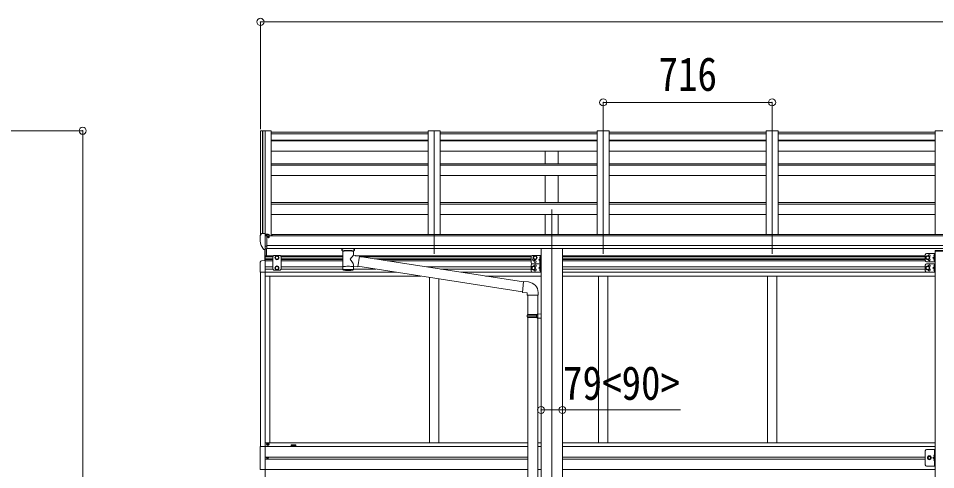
# Model space of a CAD drawing. Units: millimetres at full size, sheet at 1:30. Extents: x -8385 to 8479, y -5853 to 5787.
# Drawn here: x 24 to 3911, y 1109 to 3023 of the extents above; entities that cross this region are included whole.
import ezdxf
from ezdxf.enums import TextEntityAlignment as Align

# ---------------------------------------------------------------- set-up
doc = ezdxf.new("R2010")
doc.units = ezdxf.units.MM
doc.header["$LTSCALE"] = 30
doc.header["$PDMODE"] = 32
doc.header["$PDSIZE"] = 30
for name, color, linetype, lineweight in [('0-1_本体', 4, 'Continuous', 9), ('0-2_部品', 7, 'Continuous', 9), ('0-8_PARTS2', 2, 'Continuous', 9), ('0-A_寸法', 6, 'Continuous', 9), ('1-1_GLASS', 4, 'Continuous', 9), ('1-2_GLASS_SEAL', 7, 'Continuous', 9)]:
    doc.layers.add(name, color=color, linetype=linetype, lineweight=lineweight)
doc.styles.add('ＭＳ ゴシック', font='')
doc.styles.get('ＭＳ ゴシック').set_extended_font_data('MS Gothic')

msp = doc.modelspace()

# ---------------------------------------------------------------- linework, layer by layer
at = {"layer": '0-1_本体'}
for p, q in [((1050.01, 2544.81), (1049.99, 2103.75)), ((1050.95, 2545.69), (1058.78, 2546.1)), ((1059, 2546.03), (1059, 2110.3)), ((1059.08, 2545.91), (1059.7, 2544.29)), ((1095, 2546.12), (1095, 2100.12)), ((1761, 2540.03), (1095, 2540.03)), ((1095, 2533.12), (1761, 2533.12)), ((1761, 2546.12), (1761, 2106.82)), ((1811, 2546.12), (1761, 2546.12)), ((1811, 2546.12), (1811, 2106.82)), ((2477, 2540.03), (1811, 2540.03)), ((1811, 2533.12), (2477, 2533.12)), ((2477, 2546.12), (2477, 2106.82)), ((2527, 2546.12), (2477, 2546.12)), ((2527, 2546.12), (2527, 2106.82)), ((3193, 2540.03), (2527, 2540.03)), ((2527, 2533.12), (3193, 2533.12)), ((3193, 2546.12), (3193, 2106.82)), ((3243, 2546.12), (3193, 2546.12)), ((3243, 2546.12), (3243, 2106.82)), ((3909, 2540.03), (3243, 2540.03)), ((3243, 2533.12), (3909, 2533.12)), ((3909, 2546.12), (3909, 2106.82)), ((3959, 2546.12), (3909, 2546.12)), ((1095, 2506.4), (1761, 2506.4)), ((1095, 2503.82), (1761, 2503.82)), ((1811, 2506.4), (2477, 2506.4)), ((1811, 2503.82), (2477, 2503.82)), ((2527, 2506.4), (3193, 2506.4)), ((2527, 2503.82), (3193, 2503.82)), ((3243, 2506.4), (3909, 2506.4)), ((3243, 2503.82), (3909, 2503.82)), ((1095, 2459.08), (1761, 2459.08)), ((1811, 2459.08), (2477, 2459.08)), ((2256.5, 2405.35), (2256.5, 2459.08)), ((2311.5, 2405.35), (2311.5, 2459.08)), ((2527, 2459.08), (3193, 2459.08)), ((3243, 2459.08), (3909, 2459.08)), ((1095, 2405.35), (1761, 2405.35)), ((1095, 2399.78), (1761, 2399.78)), ((1811, 2405.35), (2477, 2405.35)), ((1811, 2399.78), (2477, 2399.78)), ((2527, 2405.35), (3193, 2405.35)), ((2527, 2399.78), (3193, 2399.78)), ((3243, 2405.35), (3909, 2405.35)), ((3243, 2399.78), (3909, 2399.78)), ((1095, 2355.79), (1761, 2355.79)), ((1811, 2355.79), (2477, 2355.79)), ((2256.5, 2241.7), (2256.5, 2355.79)), ((2311.5, 2241.7), (2311.5, 2355.79)), ((2527, 2355.79), (3193, 2355.79)), ((3243, 2355.79), (3909, 2355.79)), ((1095, 2241.7), (1761, 2241.7)), ((1095, 2234.9), (1761, 2234.9)), ((1811, 2241.7), (2477, 2241.7)), ((1811, 2234.9), (2477, 2234.9)), ((2527, 2241.7), (3193, 2241.7)), ((2527, 2234.9), (3193, 2234.9)), ((3243, 2241.7), (3909, 2241.7)), ((3243, 2234.9), (3909, 2234.9)), ((1095, 2191.35), (1761, 2191.35)), ((1811, 2191.35), (2477, 2191.35)), ((2256.5, 2106.82), (2256.5, 2191.35)), ((2311.5, 2106.82), (2311.5, 2191.35)), ((2527, 2191.35), (3193, 2191.35)), ((3243, 2191.35), (3909, 2191.35)), ((6791.5, 2100.12), (1076.5, 2100.12)), ((1100, 2100.12), (1100, 2106.82)), ((6768, 2106.82), (1100, 2106.82)), ((1076.5, 2058.89), (6791.5, 2058.89)), ((6791.5, 2047.05), (1076.5, 2047.12)), ((2238.8, 2046.95), (2238.8, -809.12)), ((2329.2, 2046.95), (2329.2, -809.12))]:
    msp.add_line(p, q, dxfattribs=at)
msp.add_lwpolyline([(1059.7, 2110.3), (1059.7, 2546.12), (1095, 2546.12)], dxfattribs=at)
msp.add_circle((1083.97, 2095.38), 3, dxfattribs=at)
for centre, radius, start, end in [((1051, 2544.69), 1, 93, 173.32986), ((1058.8, 2545.8), 0.301, 21.06327, 92.86679)]:
    msp.add_arc(centre, radius, start, end, dxfattribs=at)
at = {"layer": '0-2_部品'}
for p, q in [((1048, 2100.93), (1048, 2100.3)), ((1054.91, 2109.73), (1050.84, 2103.92)), ((1070, 2041.8), (1070, 2110.3)), ((1071.5, 2109.38), (1070, 2109.38)), ((1076.5, 2100.56), (1070, 2100.96)), ((1071.5, 2109.38), (1071.5, 2103.21)), ((1081.17, 2107.88), (1071.5, 2108.6)), ((1071.5, 2105.61), (1085.5, 2105.55)), ((1082, 2105.57), (1082, 2107.47)), ((1086.5, 2104.45), (1086.5, 2100.12)), ((1080.97, 2095.38), (1081.5, 2095.38)), ((1081.5, 2095.38), (1081.8, 2095.38)), ((1062.38, 2043.61), (1052.63, 2058.99)), ((1068.5, 2041.89), (1064.79, 2042.12)), ((1068.5, 2041.89), (1070, 2041.8)), ((1070, 2044), (1070.5, 2044)), ((1070.5, 2044), (1071, 2045)), ((1076.5, 2045), (1071, 2045)), ((1394.3, 2040.79), (1394.3, 2046.91)), ((1398.4, 2036.29), (1398.38, 1956)), ((1444.2, 2018.72), (1444.2, 2036.3)), ((1448.3, 2040.79), (1448.3, 2046.91)), ((1469.42, 2014.81), (1444.2, 2018.72)), ((1469.42, 2014.81), (1462.4, 1969.55)), ((2164.53, 1904.91), (1469.11, 2012.8)), ((1444.21, 1956), (1444.2, 1972.63)), ((1444.2, 1972.38), (1462.4, 1969.55)), ((2160.86, 1862.98), (1462.67, 1971.29)), ((2185.52, 1904.85), (2164.68, 1906.67)), ((2180.6, 1849.1), (2226.6, 1849.1)), ((2182.6, 1849.1), (2182.6, 1766.45)), ((2224.6, 1849.1), (2224.6, 1769.01)), ((2226.6, 1849.1), (2226.6, 1860.02)), ((2180.6, 1764.45), (2181.6, 1766.45)), ((2180.6, 1764.45), (2224.6, 1764.45)), ((2180.6, 1764.45), (2180.6, 1756.45)), ((2180.6, 1756.45), (2224.6, 1756.45)), ((2180.6, 1756.45), (2181.6, 1754.45)), ((2181.6, 1766.45), (2224.6, 1766.45)), ((2181.6, 1754.45), (2224.6, 1754.45)), ((2182.6, 1754.45), (2182.6, 810.26)), ((2220.12, 1764.45), (2219.69, 1766.45)), ((2222.6, 1768.95), (2238.6, 1769.42)), ((2222.6, 1766.95), (2222.6, 1768.95)), ((2222.6, 1766.95), (2224.6, 1766.95)), ((2222.6, 1751.95), (2222.6, 1753.95)), ((2222.6, 1751.95), (2238.6, 1751.48)), ((2224.6, 1751.89), (2224.6, 812.82)), ((2238.6, 1769.42), (2238.6, 1751.48))]:
    msp.add_line(p, q, dxfattribs=at)
for points in [[(1070, 2110.3), (1058, 2110.3), (1055.67, 2110.15)], [(1076.5, 2045), (1076.5, 2103.21), (1071.5, 2103.21)], [(1081.17, 2107.88), (1081.34, 2107.86), (1081.5, 2107.83), (1081.64, 2107.79), (1081.77, 2107.74), (1081.87, 2107.68), (1081.94, 2107.61), (1081.98, 2107.54), (1082, 2107.47)], [(1081.8, 2096.57), (1081.8, 2095.38), (1086.5, 2095.38)], [(1086.5, 2097), (1086.5, 2095.38), (1086.97, 2095.38)], [(1070, 2055.69), (1073.16, 2056.1), (1076.5, 2056.52)], [(1394.34, 2040.73), (1394.31, 2041.09), (1394.56, 2042.05), (1395.08, 2042.93), (1395.88, 2043.77), (1397, 2044.57), (1398.4, 2045.29)], [(1394.34, 2040.85), (1394.31, 2040.49), (1394.56, 2039.54), (1395.08, 2038.65), (1395.88, 2037.81), (1397, 2037.02), (1398.4, 2036.29)], [(1444.2, 2045.28), (1444.43, 2045.19), (1445.79, 2044.45), (1446.9, 2043.6), (1447.66, 2042.74), (1448.12, 2041.84), (1448.29, 2040.95)], [(1444.2, 2036.3), (1444.43, 2036.4), (1445.79, 2037.13), (1446.9, 2037.98), (1447.66, 2038.85), (1448.12, 2039.74), (1448.29, 2040.63)], [(2164.68, 1906.67), (2160.68, 1860.85), (2180.6, 1859.1), (2180.6, 1849.1)], [(2220.12, 1764.45), (2220.12, 1756.45), (2219.69, 1754.45)], [(2222.6, 1753.95), (2224.6, 1753.95), (2224.6, 1766.95)]]:
    msp.add_lwpolyline(points, dxfattribs=at)
for centre, radius, start, end in [((1051, 2100.93), 3, 93, 180), ((1240.49, 2100.3), 192.49, 180.0008, 192.1233), ((1055.73, 2109.16), 1, 93.5, 145), ((1084, 2095.38), 2.5, 151.64236, 180), ((1084, 2095.38), 2.5, 0, 151.64236), ((1055.23, 2060.49), 3, 191.83348, 210), ((1064.97, 2045.11), 3, 210, 266.5), ((1411.37, 1995.58), 51.38, 92.46126, 104.61963), ((1431.25, 1995.58), 51.38, 75.38037, 87.53874), ((2181.6, 1860.02), 45, 0, 85)]:
    msp.add_arc(centre, radius, start, end, dxfattribs=at)
for centre, major_axis, ratio, start_param, end_param in [((1085.5, 2104.45), (-0.02, 1.1), 0.906239, 4.6917496, 6.2625459), ((1421.3, 2035.1), (-22.91, -0.42), 0.072511, 4.711586, 6.2823824), ((1421.32, 2036.73), (-22.91, -0.42), 0.072511, 4.711586, 6.2823824), ((1421.27, 2036.72), (22.92, -0.42), 0.07247, 0.0008089, 1.5716053), ((1421.27, 2035.1), (22.92, -0.42), 0.07247, 0.0008089, 1.5716053), ((1432.3, 2040.79), (16, 0), 0.361356, 0, 0.0194874), ((1432.3, 2040.79), (16, 0), 0.361356, 6.2636979, 6.2831853), ((1421.3, 1999.17), (-22.81, 26.62), 0.234429, 3.1563334, 4.5976381), ((1423.85, 1996.52), (20.32, 22.25), 0.045535, 4.9756507, 6.2441899), ((1421.3, 1956), (22.92, 0), 0.101955, 6.2829723, 9.4248207), ((1421.3, 1956), (22.92, 0), 0.101955, 3.1415499, 6.2833984), ((1421.3, 1968.44), (22.91, 0), 0.122865, 6.2831853, 9.424778)]:
    msp.add_ellipse(centre, major_axis=major_axis, ratio=ratio, start_param=start_param, end_param=end_param, dxfattribs=at)
at = {"layer": '0-8_PARTS2'}
for p, q in [((1070, 2542.97), (1070, 2023.69)), ((1786, 2542.97), (1786, 2023.69)), ((2502, 2542.97), (2502, 2023.69)), ((3218, 2542.97), (3218, 2023.69)), ((2284, 2212.49), (2284, -862.74))]:
    msp.add_line(p, q, dxfattribs=at)
at = {"layer": '0-A_寸法'}
for p, q in [((1050, 3007.8), (1050, 2552.23)), ((1050, 3007.8), (6818, 3007.8)), ((2502, 2666.37), (2502, 2548.76)), ((2502, 2666.37), (3218, 2666.37)), ((3218, 2666.37), (3218, 2548.76)), ((296.61, 2546.12), (-1009.82, 2546.12)), ((296.61, -259.09), (296.61, 2546.12)), ((2238.8, 1362.16), (2329.2, 1362.16)), ((2329.2, 1362.16), (2829.2, 1362.16))]:
    msp.add_line(p, q, dxfattribs=at)
for p in [(1050, 3007.8), (2502, 2666.37), (3218, 2666.37), (296.61, 2546.12), (2238.8, 1362.16), (2329.2, 1362.16)]:
    msp.add_point(p, dxfattribs=at)
at = {"layer": '1-1_GLASS'}
for p, q in [((3909, 2034.73), (3909, -509.38)), ((1069.8, 2015.51), (1105.3, 2015.51)), ((1069.8, 2012.01), (1102.3, 2012.01)), ((1069.8, 2003.01), (1102.3, 2003.01)), ((1069.8, 1999.51), (1102.3, 1999.51)), ((1069.8, 1995.21), (1069.8, 1158.01)), ((1102.3, 1994.51), (1069.8, 1994.51)), ((1134.3, 2015.51), (1398.39, 2015.51)), ((1137.3, 2012.01), (1398.39, 2012.01)), ((1137.3, 2003.01), (1398.39, 2003.01)), ((1137.3, 1999.51), (1398.39, 1999.51)), ((1398.39, 1994.51), (1137.3, 1994.51)), ((1451.63, 2015.51), (2198.6, 2015.51)), ((1474.19, 2012.01), (2196.62, 2012.01)), ((1532.2, 2003.01), (2196.6, 2003.01)), ((1554.76, 1999.51), (2196.6, 1999.51)), ((2135.88, 1994.51), (1586.99, 1994.51)), ((2196.6, 1994.51), (2135.88, 1994.51)), ((2329, 2015.51), (3867, 2015.51)), ((2329, 2012.01), (3867, 2012.01)), ((2329, 2003.01), (3867, 2003.01)), ((2329, 1999.51), (3867, 1999.51)), ((3867, 1994.51), (2329, 1994.51)), ((1049.8, 1945.81), (1049.8, 1207.21)), ((1069.8, 1968.51), (1102.3, 1968.51)), ((1069.8, 1959.51), (1102.3, 1959.51)), ((1625.65, 1946.01), (1069.8, 1946.01)), ((1137.3, 1968.51), (1398.38, 1968.51)), ((1137.3, 1959.51), (1398.38, 1959.51)), ((1444.21, 1959.51), (1538.63, 1959.51)), ((1754.59, 1968.51), (2196.6, 1968.51)), ((1812.6, 1959.51), (2196.6, 1959.51)), ((1899.62, 1946.01), (2238.6, 1946.01)), ((2329, 1968.51), (3867, 1968.51)), ((2329, 1959.51), (3867, 1959.51)), ((2329, 1946.01), (3909, 1946.01)), ((1728.79, 1930.01), (1069.8, 1930.01)), ((1089.8, 1930.01), (1089.8, 1223.01)), ((1766, 1924.24), (1766, 1223.01)), ((1806, 1918.03), (1806, 1223.01)), ((2238.6, 1930.01), (2002.75, 1930.01)), ((2329, 1930.01), (3909, 1930.01)), ((2482, 1930.01), (2482, 1223.01)), ((2522, 1930.01), (2522, 1223.01)), ((3198, 1930.01), (3198, 1223.01)), ((3238, 1930.01), (3238, 1223.01)), ((1069.8, 1223.01), (2182.6, 1223.01)), ((1069.8, 1207.01), (2182.6, 1207.01)), ((2224.8, 1223.01), (2238.8, 1223.01)), ((2224.8, 1207.01), (2238.8, 1207.01)), ((2329, 1223.01), (3909, 1223.01)), ((2329, 1207.01), (3909, 1207.01)), ((1069.8, 1162.51), (2182.6, 1162.51)), ((1069.8, 1158.01), (1069.8, 321.01)), ((2182.6, 1153.51), (1069.8, 1153.51)), ((2329, 1162.51), (3867, 1162.51)), ((3867, 1153.51), (2329, 1153.51)), ((1069.8, 1109.01), (2182.6, 1109.01)), ((2224.8, 1109.01), (2238.8, 1109.01)), ((2329, 1109.01), (3909, 1109.01))]:
    msp.add_line(p, q, dxfattribs=at)
msp.add_lwpolyline([(1199.8, 1209.51), (1179.8, 1209.51), (1179.8, 1214.51), (1199.8, 1214.51)], close=True, dxfattribs=at)
at = {"layer": '1-2_GLASS_SEAL'}
for p, q in [((1068.3, 1995.3), (1068.3, 2041.9)), ((1069.8, 1995.3), (1069.8, 2041.81)), ((1075.3, 2015.8), (1075.3, 2045.01)), ((3872, 2025.3), (3909, 2025.3)), ((3906.5, 2025.3), (3906.5, 1990.3)), ((3908.5, 2036.52), (3908.5, 2035.02)), ((3908.5, 2035.02), (3959.5, 2035.02)), ((3909, 2025.3), (3909, 1990.3)), ((3910, 2038.02), (3958, 2038.02)), ((1049.3, 1989.01), (1049.3, 1946.1)), ((1069.8, 1995.3), (1054.51, 1994.5)), ((1106.3, 2016.8), (1102.3, 2012.8)), ((1102.3, 2012.8), (1102.3, 1959.31)), ((1133.3, 2016.8), (1106.3, 2016.8)), ((1133.3, 2016.8), (1137.3, 2012.8)), ((1137.3, 1959.31), (1137.3, 2012.8)), ((2196.6, 2011.8), (2196.6, 1986.8)), ((2201.6, 2016.8), (2238.6, 2016.8)), ((2236.1, 1999.3), (2229.1, 1999.3)), ((2235.6, 2012.3), (2234.8, 2012.16)), ((2235.6, 2004.3), (2234.8, 2004.45)), ((2235.6, 1994.3), (2234.8, 1994.16)), ((2235.6, 1986.3), (2234.8, 1986.45)), ((2235.6, 2004.3), (2236.1, 2004.39)), ((2235.6, 1986.3), (2236.1, 1986.39)), ((2236.1, 2016.8), (2236.1, 1981.8)), ((2238.6, 2016.8), (2238.6, 1981.8)), ((3867, 2020.3), (3867, 1995.3)), ((3872, 1990.3), (3909, 1990.3)), ((3906.5, 2007.8), (3899.5, 2007.8)), ((3906, 2020.8), (3905.2, 2020.66)), ((3906, 2012.8), (3905.2, 2012.95)), ((3906, 2002.8), (3905.2, 2002.66)), ((3906, 1994.8), (3905.2, 1994.95)), ((3906, 2012.8), (3906.5, 2012.89)), ((3906, 1994.8), (3906.5, 1994.89)), ((1069.8, 1946.1), (1049.3, 1946.1)), ((1106.3, 1955.31), (1102.3, 1959.31)), ((1133.3, 1955.31), (1106.3, 1955.31)), ((1119.8, 1971.81), (1113.3, 1968.06)), ((1113.3, 1968.06), (1113.3, 1960.55)), ((1113.3, 1960.55), (1119.8, 1956.8)), ((1126.3, 1968.06), (1119.8, 1971.81)), ((1119.8, 1956.8), (1126.3, 1960.55)), ((1126.3, 1960.55), (1126.3, 1968.06)), ((1133.3, 1955.31), (1137.3, 1959.31)), ((2196.6, 1976.8), (2196.6, 1951.8)), ((2201.6, 1981.8), (2238.6, 1981.8)), ((2201.6, 1981.8), (2238.6, 1981.8)), ((2201.6, 1946.8), (2238.6, 1946.8)), ((2236.1, 1964.3), (2229.1, 1964.3)), ((2235.6, 1977.3), (2234.8, 1977.16)), ((2235.6, 1969.3), (2234.8, 1969.45)), ((2235.6, 1959.3), (2234.8, 1959.16)), ((2235.6, 1951.3), (2234.8, 1951.45)), ((2235.6, 1969.3), (2236.1, 1969.39)), ((2235.6, 1951.3), (2236.1, 1951.39)), ((2236.1, 1981.8), (2236.1, 1946.8)), ((2238.6, 1981.8), (2238.6, 1946.8)), ((3867, 1976.8), (3867, 1951.8)), ((3872, 1981.8), (3909, 1981.8)), ((3872, 1946.8), (3909, 1946.8)), ((3906.5, 1964.3), (3899.5, 1964.3)), ((3906, 1977.3), (3905.2, 1977.16)), ((3906, 1969.3), (3905.2, 1969.45)), ((3906, 1959.3), (3905.2, 1959.16)), ((3906, 1951.3), (3905.2, 1951.45)), ((3906, 1969.3), (3906.5, 1969.39)), ((3906, 1951.3), (3906.5, 1951.39)), ((3906.5, 1981.8), (3906.5, 1946.8)), ((3909, 1981.8), (3909, 1946.8)), ((1079.3, 1216.3), (1078.3, 1216.3)), ((1082.3, 1217.3), (1083.3, 1217.3)), ((3867, 1129.31), (3867, 1189.31)), ((3872, 1194.31), (3909, 1194.31)), ((3906, 1172.31), (3905.2, 1172.16)), ((3906.5, 1194.31), (3906.5, 1124.31)), ((1078.57, 1159.21), (1077.75, 1159.21)), ((1081.03, 1158.39), (1081.85, 1158.39)), ((3906.5, 1164.31), (3899.5, 1159.31)), ((3906.5, 1159.31), (3899.5, 1159.31)), ((3906.5, 1154.31), (3899.5, 1159.31)), ((3906, 1164.31), (3905.2, 1164.45)), ((3906, 1154.31), (3905.2, 1154.16)), ((3906, 1146.31), (3905.2, 1146.45)), ((3906, 1164.31), (3906.5, 1164.39)), ((3906, 1146.31), (3906.5, 1146.39))]:
    msp.add_line(p, q, dxfattribs=at)
for points in [[(1113.3, 2011.56), (1119.8, 2015.31), (1126.3, 2011.56)], [(1126.3, 2011.56), (1126.3, 2004.05), (1119.8, 2000.3), (1113.3, 2004.05), (1113.3, 2011.56)], [(2236.1, 2004.3), (2229.1, 1999.3), (2236.1, 1994.3)], [(2236.48, 2008.3), (2235.85, 2009.49), (2233.62, 2010.6)], [(2236.48, 2008.3), (2235.85, 2007.12), (2233.62, 2006)], [(2236.48, 1990.3), (2235.85, 1991.49), (2233.62, 1992.6)], [(2236.48, 1990.3), (2235.85, 1989.12), (2233.62, 1988)], [(2235.6, 2004.3), (2235.6, 2012.3), (2236.1, 2012.22), (2236.1, 2004.39)], [(2235.6, 1986.3), (2235.6, 1994.3), (2236.1, 1994.22), (2236.1, 1986.39)], [(3906.5, 2012.8), (3899.5, 2007.8), (3906.5, 2002.8)], [(3906.88, 2016.8), (3906.25, 2017.99), (3904.02, 2019.1)], [(3906.88, 2016.8), (3906.25, 2015.62), (3904.02, 2014.5)], [(3906.88, 1998.8), (3906.25, 1999.99), (3904.02, 2001.1)], [(3906.88, 1998.8), (3906.25, 1997.62), (3904.02, 1996.5)], [(3906, 2012.8), (3906, 2020.8), (3906.5, 2020.72), (3906.5, 2012.89)], [(3906, 1994.8), (3906, 2002.8), (3906.5, 2002.72), (3906.5, 1994.89)], [(2236.1, 1969.3), (2229.1, 1964.3), (2236.1, 1959.3)], [(2236.48, 1973.3), (2235.85, 1974.49), (2233.62, 1975.6)], [(2236.48, 1973.3), (2235.85, 1972.12), (2233.62, 1971)], [(2236.48, 1955.3), (2235.85, 1956.49), (2233.62, 1957.6)], [(2236.48, 1955.3), (2235.85, 1954.12), (2233.62, 1953)], [(2235.6, 1969.3), (2235.6, 1977.3), (2236.1, 1977.22), (2236.1, 1969.39)], [(2235.6, 1951.3), (2235.6, 1959.3), (2236.1, 1959.22), (2236.1, 1951.39)], [(3906.5, 1969.3), (3899.5, 1964.3), (3906.5, 1959.3)], [(3906.88, 1973.3), (3906.25, 1974.49), (3904.02, 1975.6)], [(3906.88, 1973.3), (3906.25, 1972.12), (3904.02, 1971)], [(3906.88, 1955.3), (3906.25, 1956.49), (3904.02, 1957.6)], [(3906.88, 1955.3), (3906.25, 1954.12), (3904.02, 1953)], [(3906, 1969.3), (3906, 1977.3), (3906.5, 1977.22), (3906.5, 1969.39)], [(3906, 1951.3), (3906, 1959.3), (3906.5, 1959.22), (3906.5, 1951.39)], [(1069.8, 1207.8), (1049.1, 1207.8), (1049.1, 1109.8), (1069.8, 1109.8)], [(1078.3, 1216.3), (1078.3, 1217.3), (1079.3, 1217.3)], [(1080.3, 1218.3), (1080.3, 1219.3), (1081.3, 1219.3), (1081.3, 1218.3)], [(1081.3, 1215.3), (1081.3, 1214.3), (1080.3, 1214.3), (1080.3, 1215.3)], [(1083.3, 1217.3), (1083.3, 1216.3), (1082.3, 1216.3)], [(3872, 1124.31), (3909, 1124.31), (3909, 1194.31)], [(3906.88, 1168.31), (3906.25, 1169.49), (3904.02, 1170.61)], [(3906.88, 1168.31), (3906.25, 1167.12), (3904.02, 1166.01)], [(3906, 1164.31), (3906, 1172.31), (3906.5, 1172.22), (3906.5, 1164.39)], [(1077.75, 1159.21), (1077.75, 1158.39), (1078.57, 1158.39)], [(1080.21, 1160.03), (1080.21, 1160.85), (1079.39, 1160.85), (1079.39, 1160.03)], [(1079.39, 1157.57), (1079.39, 1156.75), (1080.21, 1156.75), (1080.21, 1157.57)], [(1081.85, 1158.39), (1081.85, 1159.21), (1081.03, 1159.21)], [(3906.88, 1150.31), (3906.25, 1151.49), (3904.02, 1152.61)], [(3906.88, 1150.31), (3906.25, 1149.12), (3904.02, 1148.01)], [(3906, 1146.31), (3906, 1154.31), (3906.5, 1154.22), (3906.5, 1146.39)]]:
    msp.add_lwpolyline(points, dxfattribs=at)
for points in [[(2213.6, 2000.3), (2220.1, 2004.05), (2220.1, 2011.56), (2213.6, 2015.31), (2207.1, 2011.56), (2207.1, 2004.05)], [(3877, 2000.3), (3883.5, 2004.05), (3883.5, 2011.56), (3877, 2015.31), (3870.5, 2011.56), (3870.5, 2004.05)], [(2206.6, 1956.8), (2213.1, 1960.55), (2213.1, 1968.06), (2206.6, 1971.81), (2200.1, 1968.06), (2200.1, 1960.55)], [(3877, 1956.8), (3883.5, 1960.55), (3883.5, 1968.06), (3877, 1971.81), (3870.5, 1968.06), (3870.5, 1960.55)], [(3891.5, 1159.31), (3887.75, 1152.81), (3880.25, 1152.81), (3876.49, 1159.31), (3880.25, 1165.81), (3887.75, 1165.81)]]:
    msp.add_lwpolyline(points, close=True, dxfattribs=at)
for centre, radius in [((1119.8, 2007.8), 8.5), ((1119.8, 2007.8), 7.5), ((1119.8, 2007.8), 6.5), ((2213.6, 2007.8), 8.5), ((2213.6, 2007.8), 7.5), ((2213.6, 2007.8), 6.5), ((2213.6, 1990.8), 4.25), ((3877, 2007.8), 8.5), ((3877, 2007.8), 7.5), ((3877, 2007.8), 6.5), ((1119.8, 1964.3), 8.5), ((1119.8, 1964.3), 7.5), ((1119.8, 1964.3), 6.5), ((2206.6, 1964.3), 8.5), ((2206.6, 1964.3), 7.5), ((2206.6, 1964.3), 6.5), ((3877, 1964.3), 8.5), ((3877, 1964.3), 7.5), ((3877, 1964.3), 6.5), ((1080.8, 1216.8), 5.9), ((3884, 1159.31), 8.5), ((3884, 1159.31), 7.5), ((1079.8, 1158.8), 3.75), ((3884, 1159.31), 6.5), ((3884, 1159.31), 5.5)]:
    msp.add_circle(centre, radius, dxfattribs=at)
for centre, radius, start, end in [((3872, 2020.3), 5, 90, 180), ((3910, 2036.52), 1.5, 90, 180), ((1054.8, 1989.01), 5.5, 93, 180), ((2201.6, 2011.8), 5, 90, 180), ((2201.6, 1986.8), 5, 180, 270), ((2206.6, 1999.3), 4.25, 94.76077, 6.29431), ((2239.7, 2008.3), 6.5, 147.94412, 212.05588), ((2239.7, 1990.3), 6.5, 147.94412, 212.05588), ((2234.95, 2011.28), 0.9, 100, 147.94412), ((2234.95, 2005.33), 0.9, 212.05588, 260), ((2234.95, 1993.28), 0.9, 100, 147.94412), ((2234.95, 1987.33), 0.9, 212.05588, 260), ((3872, 1995.3), 5, 180, 270), ((3884, 2016.3), 4.25, 274.76077, 186.29431), ((3884, 1999.3), 4.25, 173.70569, 85.23923), ((3910.1, 2016.8), 6.5, 147.94412, 212.05588), ((3910.1, 1998.8), 6.5, 147.94412, 212.05588), ((3905.35, 2019.78), 0.9, 100, 147.94412), ((3905.35, 2013.83), 0.9, 212.05588, 260), ((3905.35, 2001.78), 0.9, 100, 147.94412), ((3905.35, 1995.83), 0.9, 212.05588, 260), ((2201.6, 1976.8), 5, 90, 180), ((2201.6, 1951.8), 5, 180, 270), ((2213.6, 1972.8), 4.25, 274.76077, 186.29431), ((2213.6, 1955.8), 4.25, 173.70569, 85.23923), ((2239.7, 1973.3), 6.5, 147.94412, 212.05588), ((2239.7, 1955.3), 6.5, 147.94412, 212.05588), ((2234.95, 1976.28), 0.9, 100, 147.94412), ((2234.95, 1970.33), 0.9, 212.05588, 260), ((2234.95, 1958.28), 0.9, 100, 147.94412), ((2234.95, 1952.33), 0.9, 212.05588, 260), ((3872, 1976.8), 5, 90, 180), ((3872, 1951.8), 5, 180, 270), ((3884, 1972.8), 4.25, 274.76077, 186.29431), ((3884, 1955.8), 4.25, 173.70569, 85.23923), ((3910.1, 1973.3), 6.5, 147.94412, 212.05588), ((3910.1, 1955.3), 6.5, 147.94412, 212.05588), ((3905.35, 1976.28), 0.9, 100, 147.94412), ((3905.35, 1970.33), 0.9, 212.05588, 260), ((3905.35, 1958.28), 0.9, 100, 147.94412), ((3905.35, 1952.33), 0.9, 212.05588, 260), ((1079.3, 1218.3), 1, 270, 0), ((1079.3, 1215.3), 1, 0, 90), ((1082.3, 1218.3), 1, 180, 270), ((1082.3, 1215.3), 1, 90, 180), ((3872, 1189.31), 5, 90, 180), ((3910.1, 1168.31), 6.5, 147.94412, 212.05588), ((3905.35, 1171.28), 0.9, 100, 147.94412), ((1078.57, 1160.03), 0.82, 270, 0), ((1078.57, 1157.57), 0.82, 0, 90), ((1081.03, 1160.03), 0.82, 180, 270), ((1081.03, 1157.57), 0.82, 90, 180), ((3872, 1129.31), 5, 180, 270), ((3910.1, 1150.31), 6.5, 147.94412, 212.05588), ((3905.35, 1165.33), 0.9, 212.05588, 260), ((3905.35, 1153.28), 0.9, 100, 147.94412), ((3905.35, 1147.33), 0.9, 212.05588, 260)]:
    msp.add_arc(centre, radius, start, end, dxfattribs=at)

# ---------------------------------------------------------------- texts
at = {"layer": '0-A_寸法', "color": 7, "style": 'ＭＳ ゴシック', "width": 0.85}
for s, p in [('716', (2736.25, 2672.37)), ('79<90>', (2331.7, 1362.16))]:
    msp.add_text(s, height=143, dxfattribs=at).set_placement(p, align=Align.BOTTOM_LEFT)

doc.saveas('drawing.dxf')
